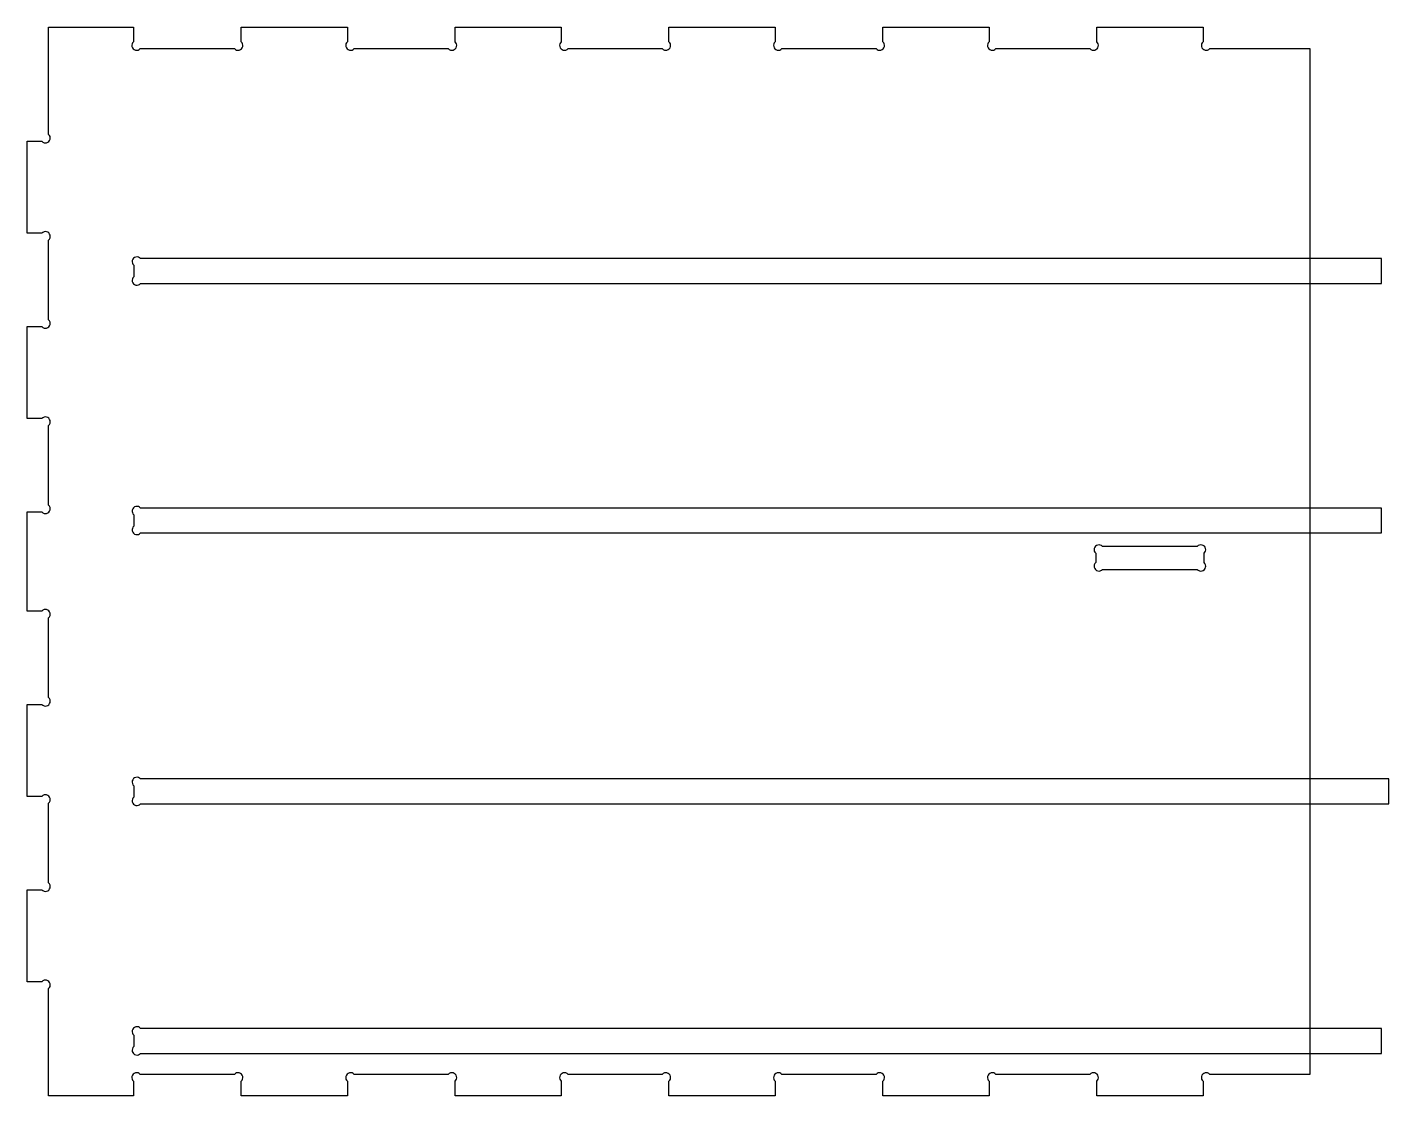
# Model space of a CAD drawing. Header units: millimetres. Extents: x 1108 to 1490, y 591 to 891.
import ezdxf

# ---------------------------------------------------------------- set-up
doc = ezdxf.new("R2010")
doc.units = ezdxf.units.MM

msp = doc.modelspace()

# ---------------------------------------------------------------- linework, layer by layer
at = {"layer": '2D - Общий_Ном._пера__27', "color": 4}
for points in [[(1112.1401, 755.0462, 1.074266), (1114.0444, 756.9505), (1114.0444, 779.3419, 1.074268), (1112.1401, 781.2462), (1108.0444, 781.2462), (1108.0444, 807.0462), (1112.1401, 807.0462, 1.074264), (1114.0444, 808.9505), (1114.0444, 831.3419, 1.074264), (1112.1401, 833.2462), (1108.0444, 833.2462), (1108.0444, 859.0462), (1112.1401, 859.0462, 1.074264), (1114.0444, 860.9505), (1114.0444, 891.0462), (1137.8444, 891.0462), (1137.8444, 886.9505, 1.074267), (1139.7487, 885.0462), (1166.1401, 885.0462, 1.074267), (1168.0444, 886.9505), (1168.0444, 891.0462), (1197.8444, 891.0462), (1197.8444, 886.9505, 1.074264), (1199.7487, 885.0462), (1226.1401, 885.0462, 1.074263), (1228.0444, 886.9505), (1228.0444, 891.0462), (1257.8444, 891.0462), (1257.8444, 886.9505, 1.074264), (1259.7487, 885.0462), (1286.1401, 885.0462, 1.074264), (1288.0444, 886.9505), (1288.0444, 891.0462), (1317.8444, 891.0462), (1317.8444, 886.9505, 1.074264), (1319.7487, 885.0462), (1346.1401, 885.0462, 1.074264), (1348.0444, 886.9505), (1348.0444, 891.0462), (1377.8444, 891.0462), (1377.8444, 886.9505, 1.074267), (1379.7487, 885.0462), (1406.1401, 885.0462, 1.074267), (1408.0444, 886.9505), (1408.0444, 891.0462), (1437.8444, 891.0462), (1437.8444, 886.9505, 1.07427), (1439.7487, 885.0462), (1467.8444, 885.0462), (1467.8444, 597.2462), (1439.7487, 597.2462, 1.07427), (1437.8444, 595.3419), (1437.8444, 591.2462), (1408.0444, 591.2462), (1408.0444, 595.3419, 1.074267), (1406.1401, 597.2462), (1379.7487, 597.2462, 1.074267), (1377.8444, 595.3419), (1377.8444, 591.2462), (1348.0444, 591.2462), (1348.0444, 595.3419, 1.074264), (1346.1401, 597.2462), (1319.7487, 597.2462, 1.074264), (1317.8444, 595.3419), (1317.8444, 591.2462), (1288.0444, 591.2462), (1288.0444, 595.3419, 1.074264), (1286.1401, 597.2462), (1259.7487, 597.2462, 1.074264), (1257.8444, 595.3419), (1257.8444, 591.2462), (1228.0444, 591.2462), (1228.0444, 595.3419, 1.074264), (1226.1401, 597.2462), (1199.7487, 597.2462, 1.074263), (1197.8444, 595.3419), (1197.8444, 591.2462), (1168.0444, 591.2462), (1168.0444, 595.3419, 1.074264), (1166.1401, 597.2462), (1139.7487, 597.2462, 1.074264), (1137.8444, 595.3419), (1137.8444, 591.2462), (1114.0444, 591.2462), (1114.0444, 621.3419, 1.074268), (1112.1401, 623.2462), (1108.0444, 623.2462), (1108.0444, 649.0462), (1112.1401, 649.0462, 1.074266), (1114.0444, 650.9505), (1114.0444, 673.3419, 1.074268), (1112.1401, 675.2462), (1108.0444, 675.2462), (1108.0444, 701.0462), (1112.1401, 701.0462, 1.074268), (1114.0444, 702.9505), (1114.0444, 725.3419, 1.074266), (1112.1401, 727.2462), (1108.0444, 727.2462), (1108.0444, 755.0462)], [(1409.6482, 745.3467, 1.074264), (1407.7439, 743.4424), (1407.7439, 740.85, 1.074264), (1409.6482, 738.9457), (1436.2406, 738.9457, 1.074264), (1438.1449, 740.85), (1438.1449, 743.4424, 1.074264), (1436.2406, 745.3467)]]:
    msp.add_lwpolyline(points, format="xyb", close=True, dxfattribs=at)
at = {"layer": '2D - Общий_Ном._пера__27', "color": 2}
for points in [[(1139.8487, 826.1462, 1.07427), (1137.9444, 824.2419), (1137.9444, 821.0505, 1.07427), (1139.8487, 819.1462), (1487.9444, 819.1462), (1487.9444, 826.1462)], [(1139.8487, 756.1462, 1.07427), (1137.9444, 754.2419), (1137.9444, 751.0505, 1.07427), (1139.8487, 749.1462), (1487.9444, 749.1462), (1487.9444, 756.1462)], [(1139.8487, 680.1462, 1.07427), (1137.9444, 678.2419), (1137.9444, 675.0505, 1.07427), (1139.8487, 673.1462), (1489.9444, 673.1462), (1489.9444, 680.1462)], [(1139.8487, 610.1462, 1.074264), (1137.9444, 608.2419), (1137.9444, 605.0505, 1.07427), (1139.8487, 603.1462), (1487.9444, 603.1462), (1487.9444, 610.1462)]]:
    msp.add_lwpolyline(points, format="xyb", close=True, dxfattribs=at)

doc.saveas('drawing.dxf')
